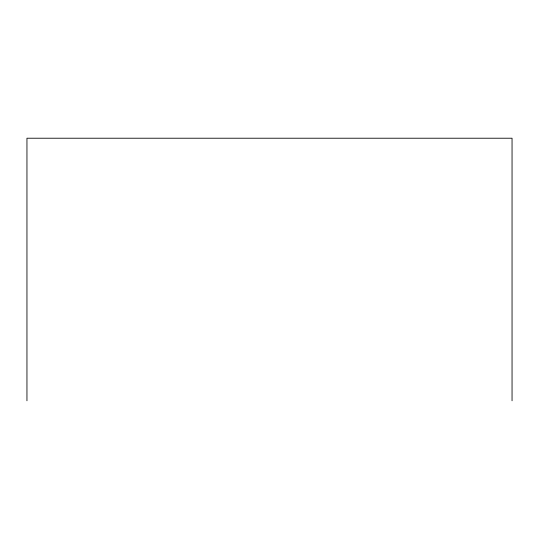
<?xml version="1.0" encoding="UTF-8"?>
<svg xmlns="http://www.w3.org/2000/svg" width="539" height="539" viewBox="0 0 539 539"><rect width="100%" height="100%" fill="white"/><g stroke="black" fill="none" stroke-linecap="round" stroke-linejoin="round"><path stroke-width="0.81" d="M512.05 400.78L512.05 138.22L26.95 138.22L26.95 400.78"/></g></svg>
